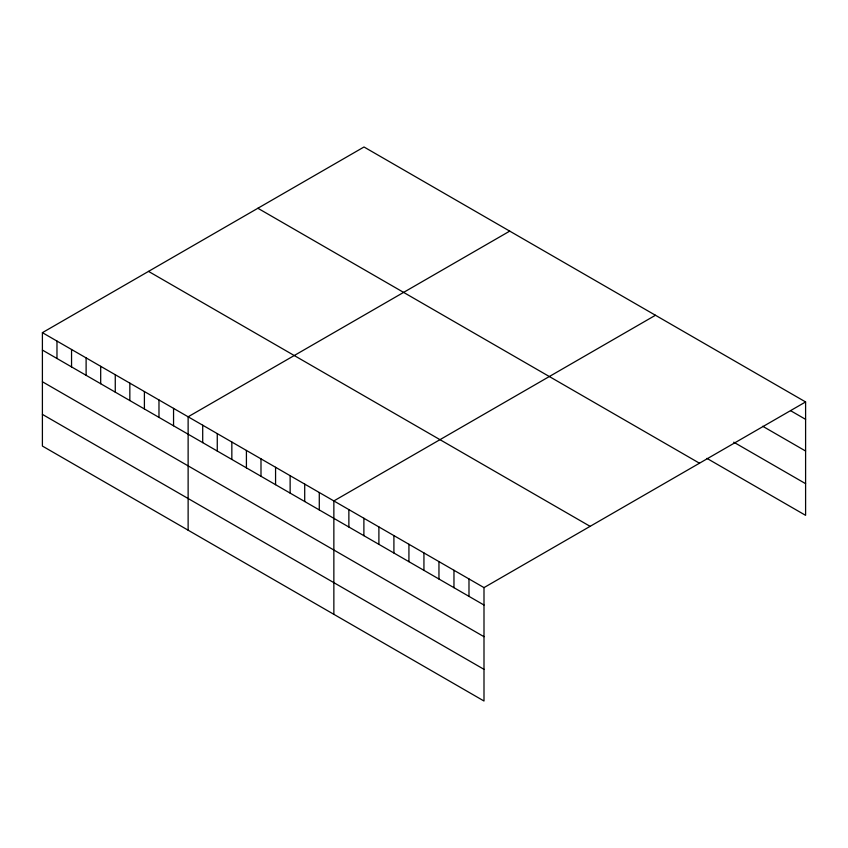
<?xml version="1.0" encoding="UTF-8"?>
<svg xmlns="http://www.w3.org/2000/svg" width="848" height="848" viewBox="0 0 848 848"><rect width="100%" height="100%" fill="white"/><g stroke="black" fill="none" stroke-linecap="round" stroke-linejoin="round"><path stroke-width="1.27" d="M42.4 332.66L483.996 587.611L483.996 701.01L42.4 446.059L42.4 332.66L364.004 146.99L805.6 401.941L805.6 515.34L706.935 458.376M509.733 231.122L188.129 416.792L188.129 530.191M655.462 315.255L333.858 500.935L333.858 614.334M483.996 587.611L805.6 401.941M790.59 410.686L805.6 419.347M762.702 426.258L805.6 451.03M733.743 442.179L805.6 483.667M257.877 208.258L699.473 463.209M148.527 271.392L590.123 526.343M42.4 350.076L483.996 605.027M42.4 381.748L483.996 636.7M42.4 414.386L483.996 669.337M468.986 578.951L468.986 596.356M453.966 570.28L453.966 587.696M438.957 561.609L438.957 579.025M423.936 552.938L423.936 570.354M408.927 544.268L408.927 561.683M393.907 535.607L393.907 553.013M378.897 526.937L378.897 544.352M363.887 518.266L363.887 535.682M348.867 509.595L348.867 527.011M319.283 492.518L319.283 509.934M304.708 484.102L304.708 501.518M290.133 475.686L290.133 493.101M275.568 467.28L275.568 484.685M260.993 458.863L260.993 476.279M246.418 450.447L246.418 467.863M231.843 442.041L231.843 459.446M217.268 433.625L217.268 451.041M202.704 425.208L202.704 442.624M173.554 408.386L173.554 425.791M158.979 399.97L158.979 417.386M144.404 391.553L144.404 408.969M129.839 383.137L129.839 400.553M115.264 374.731L115.264 392.147M100.689 366.315L100.689 383.731M86.114 357.898L86.114 375.314M71.55 349.493L71.55 366.898M56.975 341.076L56.975 358.492"/></g></svg>
